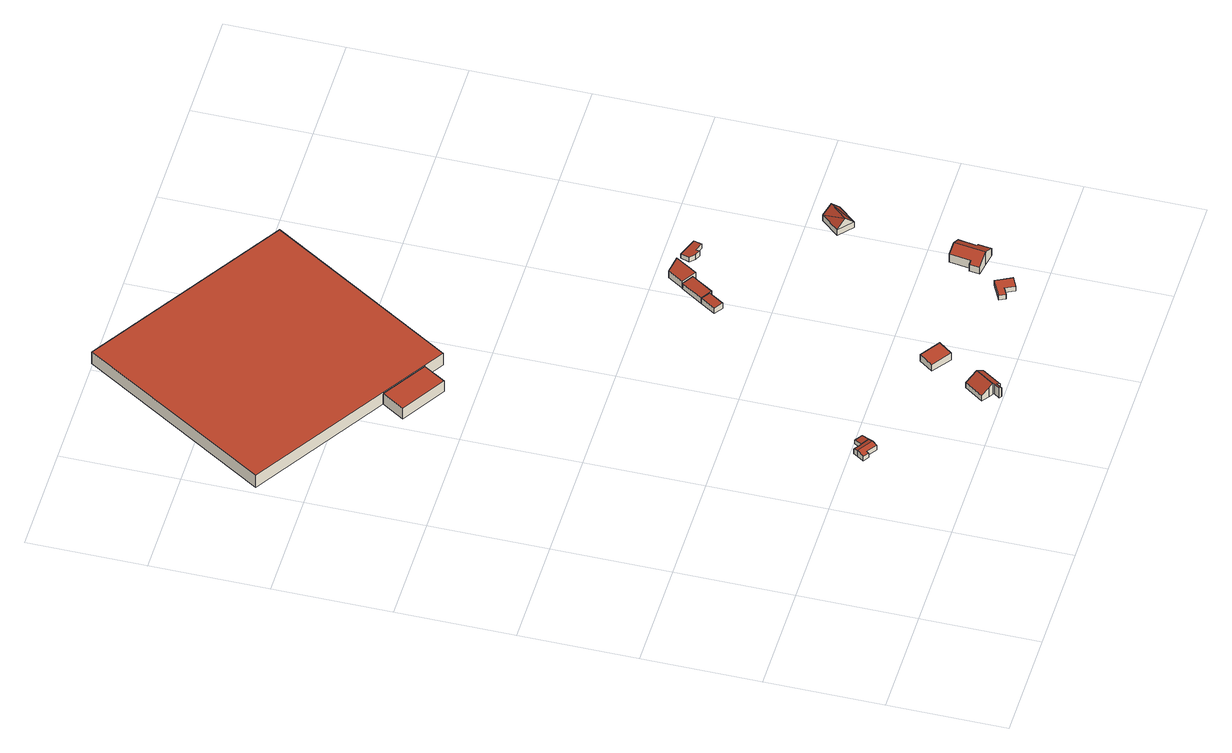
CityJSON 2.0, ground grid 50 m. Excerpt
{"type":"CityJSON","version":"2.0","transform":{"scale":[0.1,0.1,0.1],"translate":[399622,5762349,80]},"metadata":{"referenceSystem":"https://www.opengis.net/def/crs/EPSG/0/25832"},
"CityObjects":{
"building1":{"type":"Building","attributes":{"Gemeindeschluessel":"05515000","Geometrietyp2DReferenz":"3000","function":"31001_1310"},"children":["building1-1","building1-2"]},
"building1-1":{"type":"BuildingPart","attributes":{"roofType":"3100","measuredHeight":3.21},"parents":["building1"],"geometry":[{"type":"Solid","lod":"2","boundaries":[[[[0,1,2,3]],[[4,5,1,0]],[[6,7,5,4]],[[8,9,7,6]],[[10,11,12,13]],[[14,15,11,10]],[[16,17,15,14]],[[3,2,17,16]],[[13,8,6,4,10]],[[0,3,16,14,10,4]],[[1,5,7,9,12,11,15,17,2]],[[9,8,13,12]]]],"semantics":{"surfaces":[{"type":"WallSurface"},{"type":"RoofSurface"},{"type":"GroundSurface"},{"type":"ClosureSurface"}],"values":[[0,0,0,0,0,0,0,0,1,1,2,3]]}}]},
"building1-2":{"type":"BuildingPart","attributes":{"roofType":"2100","measuredHeight":2.68},"parents":["building1"],"geometry":[{"type":"Solid","lod":"2","boundaries":[[[[18,13,12,19,20]],[[21,22,9,8,23]],[[20,19,22,21]],[[23,18,20,21]],[[12,9,22,19]],[[13,18,23,8]],[[9,12,13,8]]]],"semantics":{"surfaces":[{"type":"WallSurface"},{"type":"RoofSurface"},{"type":"GroundSurface"},{"type":"ClosureSurface"}],"values":[[0,0,0,1,2,0,3]]}}]},
"building2":{"type":"Building","attributes":{"Gemeindeschluessel":"05515000","Geometrietyp2DReferenz":"3000","function":"31001_2700","roofType":"2100","measuredHeight":5.94},"geometry":[{"type":"Solid","lod":"2","boundaries":[[[[24,25,26,27]],[[28,29,25,24]],[[30,31,29,28]],[[32,33,31,30]],[[27,26,33,32]],[[30,28,24,27,32]],[[25,29,31,33,26]]]],"semantics":{"surfaces":[{"type":"WallSurface"},{"type":"RoofSurface"},{"type":"GroundSurface"}],"values":[[0,0,0,0,0,1,2]]}}]},
"building3":{"type":"Building","attributes":{"Gemeindeschluessel":"05515000","Geometrietyp2DReferenz":"3000","function":"51009_1610","roofType":"2100","measuredHeight":6.01},"geometry":[{"type":"Solid","lod":"2","boundaries":[[[[34,35,36,37]],[[38,39,35,34]],[[40,41,39,38]],[[32,33,41,40]],[[42,31,33,32]],[[43,44,31,42]],[[45,46,44,43]],[[37,36,46,45]],[[43,42,32,40,38,34,37,45]],[[35,39,41,33,31,44,46,36]]]],"semantics":{"surfaces":[{"type":"WallSurface"},{"type":"RoofSurface"},{"type":"GroundSurface"}],"values":[[0,0,0,0,0,0,0,0,1,2]]}}]},
"building4":{"type":"Building","attributes":{"Gemeindeschluessel":"05515000","Geometrietyp2DReferenz":"3000","function":"51009_1610","roofType":"2100","measuredHeight":3.87},"geometry":[{"type":"Solid","lod":"2","boundaries":[[[[47,48,49,50]],[[51,52,48,47]],[[53,54,52,51]],[[50,49,54,53]],[[51,47,50,53]],[[48,52,54,49]]]],"semantics":{"surfaces":[{"type":"WallSurface"},{"type":"RoofSurface"},{"type":"GroundSurface"}],"values":[[0,0,0,0,1,2]]}}]},
"building5":{"type":"Building","attributes":{"Gemeindeschluessel":"05515000","Geometrietyp2DReferenz":"3000","function":"31001_2000"},"address":[{"country":"Germany","locality":"Münster","thoroughfareNumber":"110","thoroughfareName":"Feldstiege"}],"children":["building5-1","building5-2"]},
"building5-1":{"type":"BuildingPart","attributes":{"roofType":"1000","measuredHeight":5.8},"parents":["building5"],"geometry":[{"type":"Solid","lod":"2","boundaries":[[[[55,56,57,58]],[[59,60,56,55]],[[61,62,60,59]],[[59,55,58,61]],[[56,60,62,57]],[[62,61,58,57]]]],"semantics":{"surfaces":[{"type":"WallSurface"},{"type":"RoofSurface"},{"type":"GroundSurface"},{"type":"ClosureSurface"}],"values":[[0,0,0,1,2,3]]}}]},
"building5-2":{"type":"BuildingPart","attributes":{"roofType":"1000","measuredHeight":6.43},"parents":["building5"],"geometry":[{"type":"Solid","lod":"2","boundaries":[[[[63,64,65,66]],[[67,57,64,63]],[[58,57,67]],[[62,61,68]],[[69,70,62,68]],[[71,72,70,69]],[[66,65,72,71]],[[69,68,67,63,66,71]],[[64,57,62,70,72,65]],[[58,67,68,61]],[[62,57,58,61]]]],"semantics":{"surfaces":[{"type":"WallSurface"},{"type":"RoofSurface"},{"type":"GroundSurface"},{"type":"ClosureSurface"}],"values":[[0,0,0,0,0,0,0,1,2,0,3]]}}]},
"building6":{"type":"Building","attributes":{"Gemeindeschluessel":"05515000","Geometrietyp2DReferenz":"3000","function":"51009_1610"},"children":["building6-1","building6-2"]},
"building6-1":{"type":"BuildingPart","attributes":{"roofType":"2100","measuredHeight":3.38},"parents":["building6"],"geometry":[{"type":"Solid","lod":"2","boundaries":[[[[73,74,75,76]],[[77,78,74,73]],[[79,80,81,78,77]],[[76,75,82,83]],[[79,77,73,76,83]],[[74,78,81,82,75]],[[80,79,83]],[[82,81,80,83]]]],"semantics":{"surfaces":[{"type":"WallSurface"},{"type":"RoofSurface"},{"type":"GroundSurface"},{"type":"ClosureSurface"}],"values":[[0,0,0,0,1,2,0,3]]}}]},
"building6-2":{"type":"BuildingPart","attributes":{"roofType":"2100","measuredHeight":3.09},"parents":["building6"],"geometry":[{"type":"Solid","lod":"2","boundaries":[[[[84,85,86,87]],[[83,82,85,84]],[[87,86,81,80]],[[83,84,87,80]],[[85,82,81,86]],[[82,83,80,81]]]],"semantics":{"surfaces":[{"type":"WallSurface"},{"type":"RoofSurface"},{"type":"GroundSurface"},{"type":"ClosureSurface"}],"values":[[0,0,0,1,2,3]]}}]},
"building7":{"type":"Building","attributes":{"Gemeindeschluessel":"05515000","Geometrietyp2DReferenz":"3000","function":"51009_1611","roofType":"1000","measuredHeight":2.62},"geometry":[{"type":"Solid","lod":"2","boundaries":[[[[88,89,90,91]],[[92,93,89,88]],[[94,95,93,92]],[[96,97,95,94]],[[98,99,97,96]],[[91,90,99,98]],[[96,94,92,88,91,98]],[[89,93,95,97,99,90]]]],"semantics":{"surfaces":[{"type":"WallSurface"},{"type":"RoofSurface"},{"type":"GroundSurface"}],"values":[[0,0,0,0,0,0,1,2]]}}]},
"building8":{"type":"Building","attributes":{"Gemeindeschluessel":"05515000","Geometrietyp2DReferenz":"3000","function":"31001_2460","roofType":"2100","measuredHeight":4.38},"geometry":[{"type":"Solid","lod":"2","boundaries":[[[[100,101,102,103]],[[104,105,101,100]],[[106,107,105,104]],[[103,102,107,106]],[[104,100,103,106]],[[101,105,107,102]]]],"semantics":{"surfaces":[{"type":"WallSurface"},{"type":"RoofSurface"},{"type":"GroundSurface"}],"values":[[0,0,0,0,1,2]]}}]},
"building9":{"type":"Building","attributes":{"Gemeindeschluessel":"05515000","Geometrietyp2DReferenz":"3000","function":"31001_1000","roofType":"3100","measuredHeight":6.94},"address":[{"country":"Germany","locality":"Münster","thoroughfareNumber":"8","thoroughfareName":"Hannaschweg"}],"geometry":[{"type":"Solid","lod":"2","boundaries":[[[[108,109,110,111]],[[112,113,109,108]],[[114,115,113,112]],[[116,117,115,114]],[[118,119,117,116]],[[120,121,119,118]],[[122,123,121,120]],[[124,125,123,122]],[[126,127,125,124]],[[111,110,127,126]],[[120,118,116,114,112,122]],[[108,111,126,124,122,112]],[[109,113,115,117,119,121,123,125,127,110]]]],"semantics":{"surfaces":[{"type":"WallSurface"},{"type":"RoofSurface"},{"type":"GroundSurface"}],"values":[[0,0,0,0,0,0,0,0,0,0,1,1,2]]}}]},
"building10":{"type":"Building","attributes":{"Gemeindeschluessel":"05515000","Geometrietyp2DReferenz":"3000","function":"51009_1610","roofType":"2100","measuredHeight":2.7},"geometry":[{"type":"Solid","lod":"2","boundaries":[[[[128,129,130,131]],[[132,133,129,128]],[[134,135,133,132]],[[136,137,135,134]],[[138,139,137,136]],[[140,141,139,138]],[[131,130,141,140]],[[138,136,134,132,128,131,140]],[[129,133,135,137,139,141,130]]]],"semantics":{"surfaces":[{"type":"WallSurface"},{"type":"RoofSurface"},{"type":"GroundSurface"}],"values":[[0,0,0,0,0,0,0,1,2]]}}]},
"building11":{"type":"Building","attributes":{"Gemeindeschluessel":"05515000","Geometrietyp2DReferenz":"3000","function":"31001_2460","roofType":"3100","measuredHeight":7.16},"geometry":[{"type":"Solid","lod":"2","boundaries":[[[[142,143,144,145]],[[146,147,143,142]],[[148,149,147,146]],[[145,144,149,148]],[[142,150,146]],[[148,151,145]],[[142,145,151]],[[151,150,142]],[[150,151,148]],[[148,146,150]],[[143,147,149,144]]]],"semantics":{"surfaces":[{"type":"WallSurface"},{"type":"RoofSurface"},{"type":"GroundSurface"}],"values":[[0,0,0,0,0,0,1,1,1,1,2]]}}]}
},
"vertices":[
[795,440,34],[795,440,11],[818,425,11],[818,425,34],[813,467,43],[813,467,11],[825,487,36],[825,487,11],[858,465,36],[858,465,11],[880,424,43],[880,424,11],[893,444,11],[893,444,36],[868,405,36],[868,405,11],[824,433,36],[824,433,11],
[893,444,37],[913,476,11],[913,476,30],[879,498,30],[879,498,11],[858,465,37],
[1242,78,36],[1242,78,8],[1270,57,8],[1270,57,56],[1297,158,36],[1297,158,8],[1343,126,68],[1343,126,8],[1288,46,68],[1288,46,8],
[1285,10,57],[1285,10,8],[1302,34,8],[1302,34,56],[1276,16,63],[1276,16,8],[1294,41,62],[1294,41,8],[1343,126,67],[1371,107,46],[1371,107,8],[1317,24,45],[1317,24,8],
[1351,311,44],[1351,311,10],[1430,253,10],[1430,253,48],[1394,370,44],[1394,370,10],[1474,312,48],[1474,312,10],
[716,2121,95],[716,2121,37],[776,2216,37],[776,2216,95],[527,2239,95],[527,2239,37],[587,2334,95],[587,2334,37],
[859,2164,101],[859,2164,37],[1360,2964,37],[1360,2964,101],[776,2216,101],[587,2334,101],[8,2697,101],[8,2697,37],[509,3498,101],[509,3498,37],
[1576,1342,53],[1576,1342,19],[1533,1373,19],[1533,1373,48],[1515,1250,53],[1515,1250,19],[1507,1255,52],[1507,1255,50],[1507,1255,19],[1472,1280,19],[1472,1280,48],
[1430,1216,48],[1430,1216,19],[1465,1192,19],[1465,1192,50],
[1811,133,39],[1811,133,13],[1844,149,13],[1844,149,39],[1798,160,39],[1798,160,13],[1875,198,39],[1875,198,13],[1909,129,39],[1909,129,13],[1864,107,39],[1864,107,13],
[1533,1373,58],[1533,1373,21],[1588,1333,21],[1588,1333,65],[1576,1441,58],[1576,1441,21],[1647,1426,65],[1647,1426,21],
[2031,251,53],[2031,251,15],[2039,308,15],[2039,308,53],[1975,259,85],[1975,259,15],[1918,268,52],[1918,268,15],[1924,312,52],[1924,312,15],[1938,310,60],[1938,310,15],[1951,401,60],[1951,401,15],[1994,394,85],[1994,394,15],[2037,388,60],[2037,388,15],[2026,310,60],[2026,310,15],
[1777,1392,45],[1777,1392,23],[1693,1423,23],[1693,1423,45],[1764,1356,48],[1764,1356,23],[1728,1369,48],[1728,1369,23],[1723,1354,50],[1723,1354,23],[1699,1363,50],[1699,1363,23],[1680,1386,48],[1680,1386,23],
[2037,811,50],[2037,811,18],[2103,887,18],[2103,887,50],[1977,864,50],[1977,864,18],[2043,940,50],[2043,940,18],[2007,838,90],[2073,913,90]
]}
